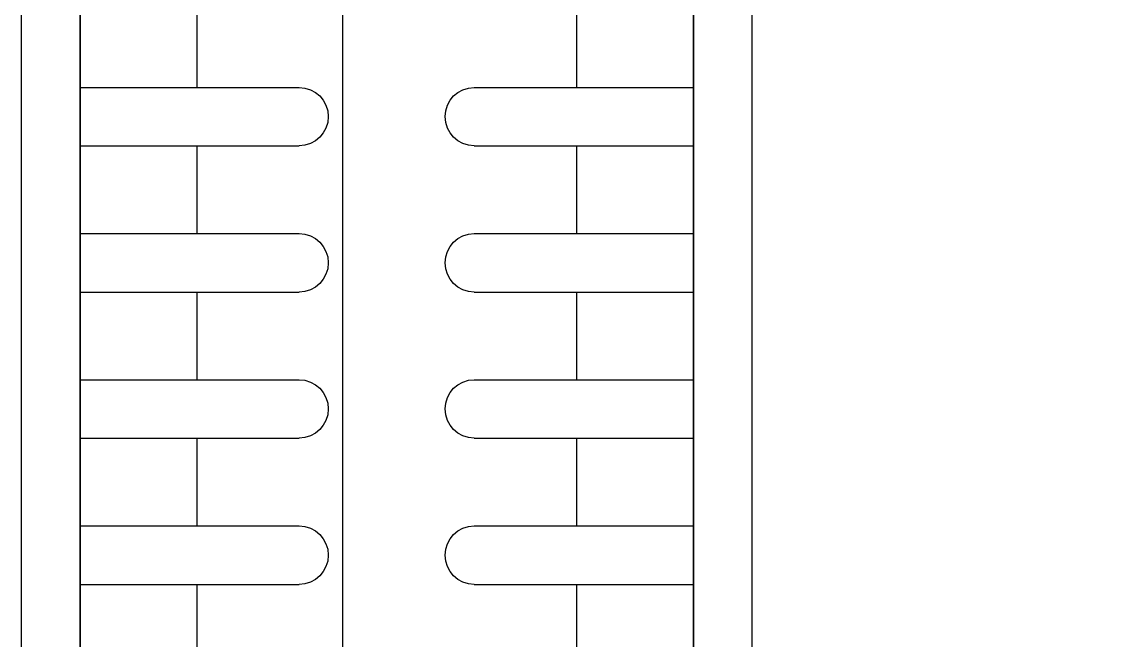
# Model space of a CAD drawing. Header units: inches. Extents: x 21 to 38546, y 13 to 15001.
# Drawn here: x 4366.49 to 4385.01, y 1482.57 to 1493.15 of the extents above; entities that cross this region are included whole.
import ezdxf

# ---------------------------------------------------------------- set-up
doc = ezdxf.new("R2010")
doc.units = ezdxf.units.IN
doc.header["$MEASUREMENT"] = 0
for name, color, linetype in [('pex_boru_dönüş', 5, 'Continuous'), ('pex_boru_gidiş', 1, 'Continuous'), ('RAST-IST-RADYATÖR-DİNAMİK BLOK', 83, 'Continuous')]:
    doc.layers.add(name, color=color, linetype=linetype)

# ---------------------------------------------------------------- blocks, each defined once
blk = doc.blocks.new('IS_RADYATOR-PLAN-40')
at = {"layer": 'RAST-IST-RADYATÖR-DİNAMİK BLOK', "color": 7}
for p, q in [((20.75, 11.5), (20.75, 7.75)), ((21.75, 11.5), (21.75, 7.75)), ((23.25, 11.5), (23.25, 7.75)), ((24.25, 11.5), (24.25, 7.75)), ((25.75, 11.5), (25.75, 7.75)), ((26.75, 11.5), (26.75, 7.75)), ((28.25, 11.5), (28.25, 7.75)), ((29.25, 11.5), (29.25, 7.75)), ((19.25, 9.5), (20, 9.5)), ((20, 9.5), (20.75, 9.5)), ((21.75, 9.5), (22.5, 9.5)), ((22.5, 9.5), (23.25, 9.5)), ((24.25, 9.5), (25, 9.5)), ((25, 9.5), (25.75, 9.5)), ((26.75, 9.5), (27.5, 9.5)), ((27.5, 9.5), (28.25, 9.5)), ((29.25, 9.5), (30, 9.5)), ((30, 9.5), (30.75, 9.5)), ((20.75, 4.75), (20.75, 1)), ((21.75, 4.75), (21.75, 1)), ((23.25, 4.75), (23.25, 1)), ((24.25, 4.75), (24.25, 1)), ((25.75, 4.75), (25.75, 1)), ((26.75, 4.75), (26.75, 1)), ((28.25, 4.75), (28.25, 1)), ((29.25, 4.75), (29.25, 1)), ((19.25, 3), (20, 3)), ((20, 3), (20.75, 3)), ((21.75, 3), (22.5, 3)), ((22.5, 3), (23.25, 3)), ((24.25, 3), (25, 3)), ((25, 3), (25.75, 3)), ((26.75, 3), (27.5, 3)), ((27.5, 3), (28.25, 3)), ((29.25, 3), (30, 3)), ((30, 3), (30.75, 3))]:
    blk.add_line(p, q, dxfattribs=at)
at = {"layer": 'RAST-IST-RADYATÖR-DİNAMİK BLOK'}
for points in [[(0, 0), (40, 0), (40, 12.5), (0, 12.5)], [(2.5, 11.5), (37.5, 11.5), (37.5, 1), (2.5, 1)]]:
    blk.add_lwpolyline(points, dxfattribs=at)
at = {"layer": 'RAST-IST-RADYATÖR-DİNAMİK BLOK', "color": 7}
for centre, start, end in [((21.25, 7.75), 180, 0), ((23.75, 7.75), 180, 0), ((26.25, 7.75), 180, 0), ((28.75, 7.75), 180, 0), ((21.25, 4.75), 0, 180), ((23.75, 4.75), 0, 180), ((26.25, 4.75), 0, 180), ((28.75, 4.75), 0, 180)]:
    blk.add_arc(centre, 0.5, start, end, dxfattribs=at)
blk = doc.blocks.new('IS_RADYATOR-PLAN-50')
at = {"layer": 'RAST-IST-RADYATÖR-DİNAMİK BLOK', "color": 7}
for p, q in [((20.75, 11.5), (20.75, 7.75)), ((21.75, 11.5), (21.75, 7.75)), ((23.25, 11.5), (23.25, 7.75)), ((24.25, 11.5), (24.25, 7.75)), ((25.75, 11.5), (25.75, 7.75)), ((26.75, 11.5), (26.75, 7.75)), ((28.25, 11.5), (28.25, 7.75)), ((29.25, 11.5), (29.25, 7.75)), ((19.25, 9.5), (20, 9.5)), ((20, 9.5), (20.75, 9.5)), ((21.75, 9.5), (22.5, 9.5)), ((22.5, 9.5), (23.25, 9.5)), ((24.25, 9.5), (25, 9.5)), ((25, 9.5), (25.75, 9.5)), ((26.75, 9.5), (27.5, 9.5)), ((27.5, 9.5), (28.25, 9.5)), ((29.25, 9.5), (30, 9.5)), ((30, 9.5), (30.75, 9.5)), ((20.75, 4.75), (20.75, 1)), ((21.75, 4.75), (21.75, 1)), ((23.25, 4.75), (23.25, 1)), ((24.25, 4.75), (24.25, 1)), ((25.75, 4.75), (25.75, 1)), ((26.75, 4.75), (26.75, 1)), ((28.25, 4.75), (28.25, 1)), ((29.25, 4.75), (29.25, 1)), ((19.25, 3), (20, 3)), ((20, 3), (20.75, 3)), ((21.75, 3), (22.5, 3)), ((22.5, 3), (23.25, 3)), ((24.25, 3), (25, 3)), ((25, 3), (25.75, 3)), ((26.75, 3), (27.5, 3)), ((27.5, 3), (28.25, 3)), ((29.25, 3), (30, 3)), ((30, 3), (30.75, 3))]:
    blk.add_line(p, q, dxfattribs=at)
at = {"layer": 'RAST-IST-RADYATÖR-DİNAMİK BLOK'}
for points in [[(0, 0), (50, 0), (50, 12.5), (0, 12.5)], [(2.5, 11.5), (47.5, 11.5), (47.5, 1), (2.5, 1)]]:
    blk.add_lwpolyline(points, dxfattribs=at)
at = {"layer": 'RAST-IST-RADYATÖR-DİNAMİK BLOK', "color": 7}
for centre, start, end in [((21.25, 7.75), 180, 0), ((23.75, 7.75), 180, 0), ((26.25, 7.75), 180, 0), ((28.75, 7.75), 180, 0), ((21.25, 4.75), 0, 180), ((23.75, 4.75), 0, 180), ((26.25, 4.75), 0, 180), ((28.75, 4.75), 0, 180)]:
    blk.add_arc(centre, 0.5, start, end, dxfattribs=at)
blk = doc.blocks.new('IS_RADYATOR-PLAN-60')
at = {"layer": 'RAST-IST-RADYATÖR-DİNAMİK BLOK', "color": 7}
for p, q in [((20.75, 11.5), (20.75, 7.75)), ((21.75, 11.5), (21.75, 7.75)), ((23.25, 11.5), (23.25, 7.75)), ((24.25, 11.5), (24.25, 7.75)), ((25.75, 11.5), (25.75, 7.75)), ((26.75, 11.5), (26.75, 7.75)), ((28.25, 11.5), (28.25, 7.75)), ((29.25, 11.5), (29.25, 7.75)), ((19.25, 9.5), (20, 9.5)), ((20, 9.5), (20.75, 9.5)), ((21.75, 9.5), (22.5, 9.5)), ((22.5, 9.5), (23.25, 9.5)), ((24.25, 9.5), (25, 9.5)), ((25, 9.5), (25.75, 9.5)), ((26.75, 9.5), (27.5, 9.5)), ((27.5, 9.5), (28.25, 9.5)), ((29.25, 9.5), (30, 9.5)), ((30, 9.5), (30.75, 9.5)), ((20.75, 4.75), (20.75, 1)), ((21.75, 4.75), (21.75, 1)), ((23.25, 4.75), (23.25, 1)), ((24.25, 4.75), (24.25, 1)), ((25.75, 4.75), (25.75, 1)), ((26.75, 4.75), (26.75, 1)), ((28.25, 4.75), (28.25, 1)), ((29.25, 4.75), (29.25, 1)), ((19.25, 3), (20, 3)), ((20, 3), (20.75, 3)), ((21.75, 3), (22.5, 3)), ((22.5, 3), (23.25, 3)), ((24.25, 3), (25, 3)), ((25, 3), (25.75, 3)), ((26.75, 3), (27.5, 3)), ((27.5, 3), (28.25, 3)), ((29.25, 3), (30, 3)), ((30, 3), (30.75, 3))]:
    blk.add_line(p, q, dxfattribs=at)
at = {"layer": 'RAST-IST-RADYATÖR-DİNAMİK BLOK'}
for points in [[(0, 0), (60, 0), (60, 12.5), (0, 12.5)], [(2.5, 11.5), (57.5, 11.5), (57.5, 1), (2.5, 1)]]:
    blk.add_lwpolyline(points, dxfattribs=at)
at = {"layer": 'RAST-IST-RADYATÖR-DİNAMİK BLOK', "color": 7}
for centre, start, end in [((21.25, 7.75), 180, 0), ((23.75, 7.75), 180, 0), ((26.25, 7.75), 180, 0), ((28.75, 7.75), 180, 0), ((21.25, 4.75), 0, 180), ((23.75, 4.75), 0, 180), ((26.25, 4.75), 0, 180), ((28.75, 4.75), 0, 180)]:
    blk.add_arc(centre, 0.5, start, end, dxfattribs=at)
blk = doc.blocks.new('IS_RADYATOR-PLAN-70')
at = {"layer": 'RAST-IST-RADYATÖR-DİNAMİK BLOK', "color": 7}
for p, q in [((20.75, 11.5), (20.75, 7.75)), ((21.75, 11.5), (21.75, 7.75)), ((23.25, 11.5), (23.25, 7.75)), ((24.25, 11.5), (24.25, 7.75)), ((25.75, 11.5), (25.75, 7.75)), ((26.75, 11.5), (26.75, 7.75)), ((28.25, 11.5), (28.25, 7.75)), ((29.25, 11.5), (29.25, 7.75)), ((19.25, 9.5), (20, 9.5)), ((20, 9.5), (20.75, 9.5)), ((21.75, 9.5), (22.5, 9.5)), ((22.5, 9.5), (23.25, 9.5)), ((24.25, 9.5), (25, 9.5)), ((25, 9.5), (25.75, 9.5)), ((26.75, 9.5), (27.5, 9.5)), ((27.5, 9.5), (28.25, 9.5)), ((29.25, 9.5), (30, 9.5)), ((30, 9.5), (30.75, 9.5)), ((20.75, 4.75), (20.75, 1)), ((21.75, 4.75), (21.75, 1)), ((23.25, 4.75), (23.25, 1)), ((24.25, 4.75), (24.25, 1)), ((25.75, 4.75), (25.75, 1)), ((26.75, 4.75), (26.75, 1)), ((28.25, 4.75), (28.25, 1)), ((29.25, 4.75), (29.25, 1)), ((19.25, 3), (20, 3)), ((20, 3), (20.75, 3)), ((21.75, 3), (22.5, 3)), ((22.5, 3), (23.25, 3)), ((24.25, 3), (25, 3)), ((25, 3), (25.75, 3)), ((26.75, 3), (27.5, 3)), ((27.5, 3), (28.25, 3)), ((29.25, 3), (30, 3)), ((30, 3), (30.75, 3))]:
    blk.add_line(p, q, dxfattribs=at)
at = {"layer": 'RAST-IST-RADYATÖR-DİNAMİK BLOK'}
for points in [[(0, 0), (70, 0), (70, 12.5), (0, 12.5)], [(2.5, 11.5), (67.5, 11.5), (67.5, 1), (2.5, 1)]]:
    blk.add_lwpolyline(points, dxfattribs=at)
at = {"layer": 'RAST-IST-RADYATÖR-DİNAMİK BLOK', "color": 7}
for centre, start, end in [((21.25, 7.75), 180, 0), ((23.75, 7.75), 180, 0), ((26.25, 7.75), 180, 0), ((28.75, 7.75), 180, 0), ((21.25, 4.75), 0, 180), ((23.75, 4.75), 0, 180), ((26.25, 4.75), 0, 180), ((28.75, 4.75), 0, 180)]:
    blk.add_arc(centre, 0.5, start, end, dxfattribs=at)
blk = doc.blocks.new('IS_RADYATOR-PLAN-80')
at = {"layer": 'RAST-IST-RADYATÖR-DİNAMİK BLOK', "color": 7}
for p, q in [((20.75, 11.5), (20.75, 7.75)), ((21.75, 11.5), (21.75, 7.75)), ((23.25, 11.5), (23.25, 7.75)), ((24.25, 11.5), (24.25, 7.75)), ((25.75, 11.5), (25.75, 7.75)), ((26.75, 11.5), (26.75, 7.75)), ((28.25, 11.5), (28.25, 7.75)), ((29.25, 11.5), (29.25, 7.75)), ((19.25, 9.5), (20, 9.5)), ((20, 9.5), (20.75, 9.5)), ((21.75, 9.5), (22.5, 9.5)), ((22.5, 9.5), (23.25, 9.5)), ((24.25, 9.5), (25, 9.5)), ((25, 9.5), (25.75, 9.5)), ((26.75, 9.5), (27.5, 9.5)), ((27.5, 9.5), (28.25, 9.5)), ((29.25, 9.5), (30, 9.5)), ((30, 9.5), (30.75, 9.5)), ((20.75, 4.75), (20.75, 1)), ((21.75, 4.75), (21.75, 1)), ((23.25, 4.75), (23.25, 1)), ((24.25, 4.75), (24.25, 1)), ((25.75, 4.75), (25.75, 1)), ((26.75, 4.75), (26.75, 1)), ((28.25, 4.75), (28.25, 1)), ((29.25, 4.75), (29.25, 1)), ((19.25, 3), (20, 3)), ((20, 3), (20.75, 3)), ((21.75, 3), (22.5, 3)), ((22.5, 3), (23.25, 3)), ((24.25, 3), (25, 3)), ((25, 3), (25.75, 3)), ((26.75, 3), (27.5, 3)), ((27.5, 3), (28.25, 3)), ((29.25, 3), (30, 3)), ((30, 3), (30.75, 3))]:
    blk.add_line(p, q, dxfattribs=at)
at = {"layer": 'RAST-IST-RADYATÖR-DİNAMİK BLOK'}
for points in [[(0, 0), (80, 0), (80, 12.5), (0, 12.5)], [(2.5, 11.5), (77.5, 11.5), (77.5, 1), (2.5, 1)]]:
    blk.add_lwpolyline(points, dxfattribs=at)
at = {"layer": 'RAST-IST-RADYATÖR-DİNAMİK BLOK', "color": 7}
for centre, start, end in [((21.25, 7.75), 180, 0), ((23.75, 7.75), 180, 0), ((26.25, 7.75), 180, 0), ((28.75, 7.75), 180, 0), ((21.25, 4.75), 0, 180), ((23.75, 4.75), 0, 180), ((26.25, 4.75), 0, 180), ((28.75, 4.75), 0, 180)]:
    blk.add_arc(centre, 0.5, start, end, dxfattribs=at)
blk = doc.blocks.new('IS_RADYATOR-PLAN-90')
at = {"layer": 'RAST-IST-RADYATÖR-DİNAMİK BLOK', "color": 7}
for p, q in [((20.75, 11.5), (20.75, 7.75)), ((21.75, 11.5), (21.75, 7.75)), ((23.25, 11.5), (23.25, 7.75)), ((24.25, 11.5), (24.25, 7.75)), ((25.75, 11.5), (25.75, 7.75)), ((26.75, 11.5), (26.75, 7.75)), ((28.25, 11.5), (28.25, 7.75)), ((29.25, 11.5), (29.25, 7.75)), ((19.25, 9.5), (20, 9.5)), ((20, 9.5), (20.75, 9.5)), ((21.75, 9.5), (22.5, 9.5)), ((22.5, 9.5), (23.25, 9.5)), ((24.25, 9.5), (25, 9.5)), ((25, 9.5), (25.75, 9.5)), ((26.75, 9.5), (27.5, 9.5)), ((27.5, 9.5), (28.25, 9.5)), ((29.25, 9.5), (30, 9.5)), ((30, 9.5), (30.75, 9.5)), ((20.75, 4.75), (20.75, 1)), ((21.75, 4.75), (21.75, 1)), ((23.25, 4.75), (23.25, 1)), ((24.25, 4.75), (24.25, 1)), ((25.75, 4.75), (25.75, 1)), ((26.75, 4.75), (26.75, 1)), ((28.25, 4.75), (28.25, 1)), ((29.25, 4.75), (29.25, 1)), ((19.25, 3), (20, 3)), ((20, 3), (20.75, 3)), ((21.75, 3), (22.5, 3)), ((22.5, 3), (23.25, 3)), ((24.25, 3), (25, 3)), ((25, 3), (25.75, 3)), ((26.75, 3), (27.5, 3)), ((27.5, 3), (28.25, 3)), ((29.25, 3), (30, 3)), ((30, 3), (30.75, 3))]:
    blk.add_line(p, q, dxfattribs=at)
at = {"layer": 'RAST-IST-RADYATÖR-DİNAMİK BLOK'}
for points in [[(0, 0), (90, 0), (90, 12.5), (0, 12.5)], [(2.5, 11.5), (87.5, 11.5), (87.5, 1), (2.5, 1)]]:
    blk.add_lwpolyline(points, dxfattribs=at)
at = {"layer": 'RAST-IST-RADYATÖR-DİNAMİK BLOK', "color": 7}
for centre, start, end in [((21.25, 7.75), 180, 0), ((23.75, 7.75), 180, 0), ((26.25, 7.75), 180, 0), ((28.75, 7.75), 180, 0), ((21.25, 4.75), 0, 180), ((23.75, 4.75), 0, 180), ((26.25, 4.75), 0, 180), ((28.75, 4.75), 0, 180)]:
    blk.add_arc(centre, 0.5, start, end, dxfattribs=at)
blk = doc.blocks.new('IS_RADYATOR-PLAN-100')
at = {"layer": 'RAST-IST-RADYATÖR-DİNAMİK BLOK', "color": 7}
for p, q in [((20.75, 11.5), (20.75, 7.75)), ((21.75, 11.5), (21.75, 7.75)), ((23.25, 11.5), (23.25, 7.75)), ((24.25, 11.5), (24.25, 7.75)), ((25.75, 11.5), (25.75, 7.75)), ((26.75, 11.5), (26.75, 7.75)), ((28.25, 11.5), (28.25, 7.75)), ((29.25, 11.5), (29.25, 7.75)), ((19.25, 9.5), (20, 9.5)), ((20, 9.5), (20.75, 9.5)), ((21.75, 9.5), (22.5, 9.5)), ((22.5, 9.5), (23.25, 9.5)), ((24.25, 9.5), (25, 9.5)), ((25, 9.5), (25.75, 9.5)), ((26.75, 9.5), (27.5, 9.5)), ((27.5, 9.5), (28.25, 9.5)), ((29.25, 9.5), (30, 9.5)), ((30, 9.5), (30.75, 9.5)), ((20.75, 4.75), (20.75, 1)), ((21.75, 4.75), (21.75, 1)), ((23.25, 4.75), (23.25, 1)), ((24.25, 4.75), (24.25, 1)), ((25.75, 4.75), (25.75, 1)), ((26.75, 4.75), (26.75, 1)), ((28.25, 4.75), (28.25, 1)), ((29.25, 4.75), (29.25, 1)), ((19.25, 3), (20, 3)), ((20, 3), (20.75, 3)), ((21.75, 3), (22.5, 3)), ((22.5, 3), (23.25, 3)), ((24.25, 3), (25, 3)), ((25, 3), (25.75, 3)), ((26.75, 3), (27.5, 3)), ((27.5, 3), (28.25, 3)), ((29.25, 3), (30, 3)), ((30, 3), (30.75, 3))]:
    blk.add_line(p, q, dxfattribs=at)
at = {"layer": 'RAST-IST-RADYATÖR-DİNAMİK BLOK'}
for points in [[(0, 0), (100, 0), (100, 12.5), (0, 12.5)], [(2.5, 11.5), (97.5, 11.5), (97.5, 1), (2.5, 1)]]:
    blk.add_lwpolyline(points, dxfattribs=at)
at = {"layer": 'RAST-IST-RADYATÖR-DİNAMİK BLOK', "color": 7}
for centre, start, end in [((21.25, 7.75), 180, 0), ((23.75, 7.75), 180, 0), ((26.25, 7.75), 180, 0), ((28.75, 7.75), 180, 0), ((21.25, 4.75), 0, 180), ((23.75, 4.75), 0, 180), ((26.25, 4.75), 0, 180), ((28.75, 4.75), 0, 180)]:
    blk.add_arc(centre, 0.5, start, end, dxfattribs=at)
blk = doc.blocks.new('IS_RADYATOR-PLAN-110')
at = {"layer": 'RAST-IST-RADYATÖR-DİNAMİK BLOK', "color": 7}
for p, q in [((20.75, 11.5), (20.75, 7.75)), ((21.75, 11.5), (21.75, 7.75)), ((23.25, 11.5), (23.25, 7.75)), ((24.25, 11.5), (24.25, 7.75)), ((25.75, 11.5), (25.75, 7.75)), ((26.75, 11.5), (26.75, 7.75)), ((28.25, 11.5), (28.25, 7.75)), ((29.25, 11.5), (29.25, 7.75)), ((19.25, 9.5), (20, 9.5)), ((20, 9.5), (20.75, 9.5)), ((21.75, 9.5), (22.5, 9.5)), ((22.5, 9.5), (23.25, 9.5)), ((24.25, 9.5), (25, 9.5)), ((25, 9.5), (25.75, 9.5)), ((26.75, 9.5), (27.5, 9.5)), ((27.5, 9.5), (28.25, 9.5)), ((29.25, 9.5), (30, 9.5)), ((30, 9.5), (30.75, 9.5)), ((20.75, 4.75), (20.75, 1)), ((21.75, 4.75), (21.75, 1)), ((23.25, 4.75), (23.25, 1)), ((24.25, 4.75), (24.25, 1)), ((25.75, 4.75), (25.75, 1)), ((26.75, 4.75), (26.75, 1)), ((28.25, 4.75), (28.25, 1)), ((29.25, 4.75), (29.25, 1)), ((19.25, 3), (20, 3)), ((20, 3), (20.75, 3)), ((21.75, 3), (22.5, 3)), ((22.5, 3), (23.25, 3)), ((24.25, 3), (25, 3)), ((25, 3), (25.75, 3)), ((26.75, 3), (27.5, 3)), ((27.5, 3), (28.25, 3)), ((29.25, 3), (30, 3)), ((30, 3), (30.75, 3))]:
    blk.add_line(p, q, dxfattribs=at)
at = {"layer": 'RAST-IST-RADYATÖR-DİNAMİK BLOK'}
for points in [[(0, 0), (110, 0), (110, 12.5), (0, 12.5)], [(2.5, 11.5), (107.5, 11.5), (107.5, 1), (2.5, 1)]]:
    blk.add_lwpolyline(points, dxfattribs=at)
at = {"layer": 'RAST-IST-RADYATÖR-DİNAMİK BLOK', "color": 7}
for centre, start, end in [((21.25, 7.75), 180, 0), ((23.75, 7.75), 180, 0), ((26.25, 7.75), 180, 0), ((28.75, 7.75), 180, 0), ((21.25, 4.75), 0, 180), ((23.75, 4.75), 0, 180), ((26.25, 4.75), 0, 180), ((28.75, 4.75), 0, 180)]:
    blk.add_arc(centre, 0.5, start, end, dxfattribs=at)
blk = doc.blocks.new('IS_RADYATOR-PLAN-120')
at = {"layer": 'RAST-IST-RADYATÖR-DİNAMİK BLOK', "color": 7}
for p, q in [((20.75, 11.5), (20.75, 7.75)), ((21.75, 11.5), (21.75, 7.75)), ((23.25, 11.5), (23.25, 7.75)), ((24.25, 11.5), (24.25, 7.75)), ((25.75, 11.5), (25.75, 7.75)), ((26.75, 11.5), (26.75, 7.75)), ((28.25, 11.5), (28.25, 7.75)), ((29.25, 11.5), (29.25, 7.75)), ((19.25, 9.5), (20, 9.5)), ((20, 9.5), (20.75, 9.5)), ((21.75, 9.5), (22.5, 9.5)), ((22.5, 9.5), (23.25, 9.5)), ((24.25, 9.5), (25, 9.5)), ((25, 9.5), (25.75, 9.5)), ((26.75, 9.5), (27.5, 9.5)), ((27.5, 9.5), (28.25, 9.5)), ((29.25, 9.5), (30, 9.5)), ((30, 9.5), (30.75, 9.5)), ((20.75, 4.75), (20.75, 1)), ((21.75, 4.75), (21.75, 1)), ((23.25, 4.75), (23.25, 1)), ((24.25, 4.75), (24.25, 1)), ((25.75, 4.75), (25.75, 1)), ((26.75, 4.75), (26.75, 1)), ((28.25, 4.75), (28.25, 1)), ((29.25, 4.75), (29.25, 1)), ((19.25, 3), (20, 3)), ((20, 3), (20.75, 3)), ((21.75, 3), (22.5, 3)), ((22.5, 3), (23.25, 3)), ((24.25, 3), (25, 3)), ((25, 3), (25.75, 3)), ((26.75, 3), (27.5, 3)), ((27.5, 3), (28.25, 3)), ((29.25, 3), (30, 3)), ((30, 3), (30.75, 3))]:
    blk.add_line(p, q, dxfattribs=at)
at = {"layer": 'RAST-IST-RADYATÖR-DİNAMİK BLOK'}
for points in [[(0, 0), (120, 0), (120, 12.5), (0, 12.5)], [(2.5, 11.5), (117.5, 11.5), (117.5, 1), (2.5, 1)]]:
    blk.add_lwpolyline(points, dxfattribs=at)
at = {"layer": 'RAST-IST-RADYATÖR-DİNAMİK BLOK', "color": 7}
for centre, start, end in [((21.25, 7.75), 180, 0), ((23.75, 7.75), 180, 0), ((26.25, 7.75), 180, 0), ((28.75, 7.75), 180, 0), ((21.25, 4.75), 0, 180), ((23.75, 4.75), 0, 180), ((26.25, 4.75), 0, 180), ((28.75, 4.75), 0, 180)]:
    blk.add_arc(centre, 0.5, start, end, dxfattribs=at)
blk = doc.blocks.new('IS_RADYATOR-PLAN-130')
at = {"layer": 'RAST-IST-RADYATÖR-DİNAMİK BLOK', "color": 7}
for p, q in [((20.75, 11.5), (20.75, 7.75)), ((21.75, 11.5), (21.75, 7.75)), ((23.25, 11.5), (23.25, 7.75)), ((24.25, 11.5), (24.25, 7.75)), ((25.75, 11.5), (25.75, 7.75)), ((26.75, 11.5), (26.75, 7.75)), ((28.25, 11.5), (28.25, 7.75)), ((29.25, 11.5), (29.25, 7.75)), ((19.25, 9.5), (20, 9.5)), ((20, 9.5), (20.75, 9.5)), ((21.75, 9.5), (22.5, 9.5)), ((22.5, 9.5), (23.25, 9.5)), ((24.25, 9.5), (25, 9.5)), ((25, 9.5), (25.75, 9.5)), ((26.75, 9.5), (27.5, 9.5)), ((27.5, 9.5), (28.25, 9.5)), ((29.25, 9.5), (30, 9.5)), ((30, 9.5), (30.75, 9.5)), ((20.75, 4.75), (20.75, 1)), ((21.75, 4.75), (21.75, 1)), ((23.25, 4.75), (23.25, 1)), ((24.25, 4.75), (24.25, 1)), ((25.75, 4.75), (25.75, 1)), ((26.75, 4.75), (26.75, 1)), ((28.25, 4.75), (28.25, 1)), ((29.25, 4.75), (29.25, 1)), ((19.25, 3), (20, 3)), ((20, 3), (20.75, 3)), ((21.75, 3), (22.5, 3)), ((22.5, 3), (23.25, 3)), ((24.25, 3), (25, 3)), ((25, 3), (25.75, 3)), ((26.75, 3), (27.5, 3)), ((27.5, 3), (28.25, 3)), ((29.25, 3), (30, 3)), ((30, 3), (30.75, 3))]:
    blk.add_line(p, q, dxfattribs=at)
at = {"layer": 'RAST-IST-RADYATÖR-DİNAMİK BLOK'}
for points in [[(0, 0), (130, 0), (130, 12.5), (0, 12.5)], [(2.5, 11.5), (127.5, 11.5), (127.5, 1), (2.5, 1)]]:
    blk.add_lwpolyline(points, dxfattribs=at)
at = {"layer": 'RAST-IST-RADYATÖR-DİNAMİK BLOK', "color": 7}
for centre, start, end in [((21.25, 7.75), 180, 0), ((23.75, 7.75), 180, 0), ((26.25, 7.75), 180, 0), ((28.75, 7.75), 180, 0), ((21.25, 4.75), 0, 180), ((23.75, 4.75), 0, 180), ((26.25, 4.75), 0, 180), ((28.75, 4.75), 0, 180)]:
    blk.add_arc(centre, 0.5, start, end, dxfattribs=at)
blk = doc.blocks.new('IS_RADYATOR-PLAN-140')
at = {"layer": 'RAST-IST-RADYATÖR-DİNAMİK BLOK', "color": 7}
for p, q in [((20.75, 11.5), (20.75, 7.75)), ((21.75, 11.5), (21.75, 7.75)), ((23.25, 11.5), (23.25, 7.75)), ((24.25, 11.5), (24.25, 7.75)), ((25.75, 11.5), (25.75, 7.75)), ((26.75, 11.5), (26.75, 7.75)), ((28.25, 11.5), (28.25, 7.75)), ((29.25, 11.5), (29.25, 7.75)), ((19.25, 9.5), (20, 9.5)), ((20, 9.5), (20.75, 9.5)), ((21.75, 9.5), (22.5, 9.5)), ((22.5, 9.5), (23.25, 9.5)), ((24.25, 9.5), (25, 9.5)), ((25, 9.5), (25.75, 9.5)), ((26.75, 9.5), (27.5, 9.5)), ((27.5, 9.5), (28.25, 9.5)), ((29.25, 9.5), (30, 9.5)), ((30, 9.5), (30.75, 9.5)), ((20.75, 4.75), (20.75, 1)), ((21.75, 4.75), (21.75, 1)), ((23.25, 4.75), (23.25, 1)), ((24.25, 4.75), (24.25, 1)), ((25.75, 4.75), (25.75, 1)), ((26.75, 4.75), (26.75, 1)), ((28.25, 4.75), (28.25, 1)), ((29.25, 4.75), (29.25, 1)), ((19.25, 3), (20, 3)), ((20, 3), (20.75, 3)), ((21.75, 3), (22.5, 3)), ((22.5, 3), (23.25, 3)), ((24.25, 3), (25, 3)), ((25, 3), (25.75, 3)), ((26.75, 3), (27.5, 3)), ((27.5, 3), (28.25, 3)), ((29.25, 3), (30, 3)), ((30, 3), (30.75, 3))]:
    blk.add_line(p, q, dxfattribs=at)
at = {"layer": 'RAST-IST-RADYATÖR-DİNAMİK BLOK'}
for points in [[(0, 0), (140, 0), (140, 12.5), (0, 12.5)], [(2.5, 11.5), (137.5, 11.5), (137.5, 1), (2.5, 1)]]:
    blk.add_lwpolyline(points, dxfattribs=at)
at = {"layer": 'RAST-IST-RADYATÖR-DİNAMİK BLOK', "color": 7}
for centre, start, end in [((21.25, 7.75), 180, 0), ((23.75, 7.75), 180, 0), ((26.25, 7.75), 180, 0), ((28.75, 7.75), 180, 0), ((21.25, 4.75), 0, 180), ((23.75, 4.75), 0, 180), ((26.25, 4.75), 0, 180), ((28.75, 4.75), 0, 180)]:
    blk.add_arc(centre, 0.5, start, end, dxfattribs=at)
blk = doc.blocks.new('IS_RADYATOR-PLAN-150')
at = {"layer": 'RAST-IST-RADYATÖR-DİNAMİK BLOK', "color": 7}
for p, q in [((20.75, 11.5), (20.75, 7.75)), ((21.75, 11.5), (21.75, 7.75)), ((23.25, 11.5), (23.25, 7.75)), ((24.25, 11.5), (24.25, 7.75)), ((25.75, 11.5), (25.75, 7.75)), ((26.75, 11.5), (26.75, 7.75)), ((28.25, 11.5), (28.25, 7.75)), ((29.25, 11.5), (29.25, 7.75)), ((19.25, 9.5), (20, 9.5)), ((20, 9.5), (20.75, 9.5)), ((21.75, 9.5), (22.5, 9.5)), ((22.5, 9.5), (23.25, 9.5)), ((24.25, 9.5), (25, 9.5)), ((25, 9.5), (25.75, 9.5)), ((26.75, 9.5), (27.5, 9.5)), ((27.5, 9.5), (28.25, 9.5)), ((29.25, 9.5), (30, 9.5)), ((30, 9.5), (30.75, 9.5)), ((20.75, 4.75), (20.75, 1)), ((21.75, 4.75), (21.75, 1)), ((23.25, 4.75), (23.25, 1)), ((24.25, 4.75), (24.25, 1)), ((25.75, 4.75), (25.75, 1)), ((26.75, 4.75), (26.75, 1)), ((28.25, 4.75), (28.25, 1)), ((29.25, 4.75), (29.25, 1)), ((19.25, 3), (20, 3)), ((20, 3), (20.75, 3)), ((21.75, 3), (22.5, 3)), ((22.5, 3), (23.25, 3)), ((24.25, 3), (25, 3)), ((25, 3), (25.75, 3)), ((26.75, 3), (27.5, 3)), ((27.5, 3), (28.25, 3)), ((29.25, 3), (30, 3)), ((30, 3), (30.75, 3))]:
    blk.add_line(p, q, dxfattribs=at)
at = {"layer": 'RAST-IST-RADYATÖR-DİNAMİK BLOK'}
for points in [[(-5, 0), (145, 0), (145, 12.5), (-5, 12.5)], [(-2.5, 11.5), (142.5, 11.5), (142.5, 1), (-2.5, 1)]]:
    blk.add_lwpolyline(points, dxfattribs=at)
at = {"layer": 'RAST-IST-RADYATÖR-DİNAMİK BLOK', "color": 7}
for centre, start, end in [((21.25, 7.75), 180, 0), ((23.75, 7.75), 180, 0), ((26.25, 7.75), 180, 0), ((28.75, 7.75), 180, 0), ((21.25, 4.75), 0, 180), ((23.75, 4.75), 0, 180), ((26.25, 4.75), 0, 180), ((28.75, 4.75), 0, 180)]:
    blk.add_arc(centre, 0.5, start, end, dxfattribs=at)
blk = doc.blocks.new('IS_RADYATOR-PLAN-160')
at = {"layer": 'RAST-IST-RADYATÖR-DİNAMİK BLOK', "color": 7}
for p, q in [((20.75, 11.5), (20.75, 7.75)), ((21.75, 11.5), (21.75, 7.75)), ((23.25, 11.5), (23.25, 7.75)), ((24.25, 11.5), (24.25, 7.75)), ((25.75, 11.5), (25.75, 7.75)), ((26.75, 11.5), (26.75, 7.75)), ((28.25, 11.5), (28.25, 7.75)), ((29.25, 11.5), (29.25, 7.75)), ((19.25, 9.5), (20, 9.5)), ((20, 9.5), (20.75, 9.5)), ((21.75, 9.5), (22.5, 9.5)), ((22.5, 9.5), (23.25, 9.5)), ((24.25, 9.5), (25, 9.5)), ((25, 9.5), (25.75, 9.5)), ((26.75, 9.5), (27.5, 9.5)), ((27.5, 9.5), (28.25, 9.5)), ((29.25, 9.5), (30, 9.5)), ((30, 9.5), (30.75, 9.5)), ((20.75, 4.75), (20.75, 1)), ((21.75, 4.75), (21.75, 1)), ((23.25, 4.75), (23.25, 1)), ((24.25, 4.75), (24.25, 1)), ((25.75, 4.75), (25.75, 1)), ((26.75, 4.75), (26.75, 1)), ((28.25, 4.75), (28.25, 1)), ((29.25, 4.75), (29.25, 1)), ((19.25, 3), (20, 3)), ((20, 3), (20.75, 3)), ((21.75, 3), (22.5, 3)), ((22.5, 3), (23.25, 3)), ((24.25, 3), (25, 3)), ((25, 3), (25.75, 3)), ((26.75, 3), (27.5, 3)), ((27.5, 3), (28.25, 3)), ((29.25, 3), (30, 3)), ((30, 3), (30.75, 3))]:
    blk.add_line(p, q, dxfattribs=at)
at = {"layer": 'RAST-IST-RADYATÖR-DİNAMİK BLOK'}
for points in [[(-5, 0), (155, 0), (155, 12.5), (-5, 12.5)], [(-2.5, 11.5), (152.5, 11.5), (152.5, 1), (-2.5, 1)]]:
    blk.add_lwpolyline(points, dxfattribs=at)
at = {"layer": 'RAST-IST-RADYATÖR-DİNAMİK BLOK', "color": 7}
for centre, start, end in [((21.25, 7.75), 180, 0), ((23.75, 7.75), 180, 0), ((26.25, 7.75), 180, 0), ((28.75, 7.75), 180, 0), ((21.25, 4.75), 0, 180), ((23.75, 4.75), 0, 180), ((26.25, 4.75), 0, 180), ((28.75, 4.75), 0, 180)]:
    blk.add_arc(centre, 0.5, start, end, dxfattribs=at)
blk = doc.blocks.new('IS_RADYATOR-PLAN-170')
at = {"layer": 'RAST-IST-RADYATÖR-DİNAMİK BLOK', "color": 7}
for p, q in [((20.75, 11.5), (20.75, 7.75)), ((21.75, 11.5), (21.75, 7.75)), ((23.25, 11.5), (23.25, 7.75)), ((24.25, 11.5), (24.25, 7.75)), ((25.75, 11.5), (25.75, 7.75)), ((26.75, 11.5), (26.75, 7.75)), ((28.25, 11.5), (28.25, 7.75)), ((29.25, 11.5), (29.25, 7.75)), ((19.25, 9.5), (20, 9.5)), ((20, 9.5), (20.75, 9.5)), ((21.75, 9.5), (22.5, 9.5)), ((22.5, 9.5), (23.25, 9.5)), ((24.25, 9.5), (25, 9.5)), ((25, 9.5), (25.75, 9.5)), ((26.75, 9.5), (27.5, 9.5)), ((27.5, 9.5), (28.25, 9.5)), ((29.25, 9.5), (30, 9.5)), ((30, 9.5), (30.75, 9.5)), ((20.75, 4.75), (20.75, 1)), ((21.75, 4.75), (21.75, 1)), ((23.25, 4.75), (23.25, 1)), ((24.25, 4.75), (24.25, 1)), ((25.75, 4.75), (25.75, 1)), ((26.75, 4.75), (26.75, 1)), ((28.25, 4.75), (28.25, 1)), ((29.25, 4.75), (29.25, 1)), ((19.25, 3), (20, 3)), ((20, 3), (20.75, 3)), ((21.75, 3), (22.5, 3)), ((22.5, 3), (23.25, 3)), ((24.25, 3), (25, 3)), ((25, 3), (25.75, 3)), ((26.75, 3), (27.5, 3)), ((27.5, 3), (28.25, 3)), ((29.25, 3), (30, 3)), ((30, 3), (30.75, 3))]:
    blk.add_line(p, q, dxfattribs=at)
at = {"layer": 'RAST-IST-RADYATÖR-DİNAMİK BLOK'}
for points in [[(-5, 0), (165, 0), (165, 12.5), (-5, 12.5)], [(-2.5, 11.5), (162.5, 11.5), (162.5, 1), (-2.5, 1)]]:
    blk.add_lwpolyline(points, dxfattribs=at)
at = {"layer": 'RAST-IST-RADYATÖR-DİNAMİK BLOK', "color": 7}
for centre, start, end in [((21.25, 7.75), 180, 0), ((23.75, 7.75), 180, 0), ((26.25, 7.75), 180, 0), ((28.75, 7.75), 180, 0), ((21.25, 4.75), 0, 180), ((23.75, 4.75), 0, 180), ((26.25, 4.75), 0, 180), ((28.75, 4.75), 0, 180)]:
    blk.add_arc(centre, 0.5, start, end, dxfattribs=at)
blk = doc.blocks.new('IS_RADYATOR-PLAN-180')
at = {"layer": 'RAST-IST-RADYATÖR-DİNAMİK BLOK', "color": 7}
for p, q in [((20.75, 11.5), (20.75, 7.75)), ((21.75, 11.5), (21.75, 7.75)), ((23.25, 11.5), (23.25, 7.75)), ((24.25, 11.5), (24.25, 7.75)), ((25.75, 11.5), (25.75, 7.75)), ((26.75, 11.5), (26.75, 7.75)), ((28.25, 11.5), (28.25, 7.75)), ((29.25, 11.5), (29.25, 7.75)), ((19.25, 9.5), (20, 9.5)), ((20, 9.5), (20.75, 9.5)), ((21.75, 9.5), (22.5, 9.5)), ((22.5, 9.5), (23.25, 9.5)), ((24.25, 9.5), (25, 9.5)), ((25, 9.5), (25.75, 9.5)), ((26.75, 9.5), (27.5, 9.5)), ((27.5, 9.5), (28.25, 9.5)), ((29.25, 9.5), (30, 9.5)), ((30, 9.5), (30.75, 9.5)), ((20.75, 4.75), (20.75, 1)), ((21.75, 4.75), (21.75, 1)), ((23.25, 4.75), (23.25, 1)), ((24.25, 4.75), (24.25, 1)), ((25.75, 4.75), (25.75, 1)), ((26.75, 4.75), (26.75, 1)), ((28.25, 4.75), (28.25, 1)), ((29.25, 4.75), (29.25, 1)), ((19.25, 3), (20, 3)), ((20, 3), (20.75, 3)), ((21.75, 3), (22.5, 3)), ((22.5, 3), (23.25, 3)), ((24.25, 3), (25, 3)), ((25, 3), (25.75, 3)), ((26.75, 3), (27.5, 3)), ((27.5, 3), (28.25, 3)), ((29.25, 3), (30, 3)), ((30, 3), (30.75, 3))]:
    blk.add_line(p, q, dxfattribs=at)
at = {"layer": 'RAST-IST-RADYATÖR-DİNAMİK BLOK'}
for points in [[(-5, 0), (175, 0), (175, 12.5), (-5, 12.5)], [(-2.5, 11.5), (172.5, 11.5), (172.5, 1), (-2.5, 1)]]:
    blk.add_lwpolyline(points, dxfattribs=at)
at = {"layer": 'RAST-IST-RADYATÖR-DİNAMİK BLOK', "color": 7}
for centre, start, end in [((21.25, 7.75), 180, 0), ((23.75, 7.75), 180, 0), ((26.25, 7.75), 180, 0), ((28.75, 7.75), 180, 0), ((21.25, 4.75), 0, 180), ((23.75, 4.75), 0, 180), ((26.25, 4.75), 0, 180), ((28.75, 4.75), 0, 180)]:
    blk.add_arc(centre, 0.5, start, end, dxfattribs=at)
blk = doc.blocks.new('IS_RADYATOR-PLAN-190')
at = {"layer": 'RAST-IST-RADYATÖR-DİNAMİK BLOK', "color": 7}
for p, q in [((20.75, 11.5), (20.75, 7.75)), ((21.75, 11.5), (21.75, 7.75)), ((23.25, 11.5), (23.25, 7.75)), ((24.25, 11.5), (24.25, 7.75)), ((25.75, 11.5), (25.75, 7.75)), ((26.75, 11.5), (26.75, 7.75)), ((28.25, 11.5), (28.25, 7.75)), ((29.25, 11.5), (29.25, 7.75)), ((19.25, 9.5), (20, 9.5)), ((20, 9.5), (20.75, 9.5)), ((21.75, 9.5), (22.5, 9.5)), ((22.5, 9.5), (23.25, 9.5)), ((24.25, 9.5), (25, 9.5)), ((25, 9.5), (25.75, 9.5)), ((26.75, 9.5), (27.5, 9.5)), ((27.5, 9.5), (28.25, 9.5)), ((29.25, 9.5), (30, 9.5)), ((30, 9.5), (30.75, 9.5)), ((20.75, 4.75), (20.75, 1)), ((21.75, 4.75), (21.75, 1)), ((23.25, 4.75), (23.25, 1)), ((24.25, 4.75), (24.25, 1)), ((25.75, 4.75), (25.75, 1)), ((26.75, 4.75), (26.75, 1)), ((28.25, 4.75), (28.25, 1)), ((29.25, 4.75), (29.25, 1)), ((19.25, 3), (20, 3)), ((20, 3), (20.75, 3)), ((21.75, 3), (22.5, 3)), ((22.5, 3), (23.25, 3)), ((24.25, 3), (25, 3)), ((25, 3), (25.75, 3)), ((26.75, 3), (27.5, 3)), ((27.5, 3), (28.25, 3)), ((29.25, 3), (30, 3)), ((30, 3), (30.75, 3))]:
    blk.add_line(p, q, dxfattribs=at)
at = {"layer": 'RAST-IST-RADYATÖR-DİNAMİK BLOK'}
for points in [[(-5, 0), (185, 0), (185, 12.5), (-5, 12.5)], [(182.5, 11.5), (-2.5, 11.5), (-2.5, 1), (182.5, 1)]]:
    blk.add_lwpolyline(points, dxfattribs=at)
at = {"layer": 'RAST-IST-RADYATÖR-DİNAMİK BLOK', "color": 7}
for centre, start, end in [((21.25, 7.75), 180, 0), ((23.75, 7.75), 180, 0), ((26.25, 7.75), 180, 0), ((28.75, 7.75), 180, 0), ((21.25, 4.75), 0, 180), ((23.75, 4.75), 0, 180), ((26.25, 4.75), 0, 180), ((28.75, 4.75), 0, 180)]:
    blk.add_arc(centre, 0.5, start, end, dxfattribs=at)
blk = doc.blocks.new('IS_RADYATOR-PLAN-200')
at = {"layer": 'RAST-IST-RADYATÖR-DİNAMİK BLOK', "color": 7}
for p, q in [((25.75, 11.5), (25.75, 7.75)), ((26.75, 11.5), (26.75, 7.75)), ((28.25, 11.5), (28.25, 7.75)), ((29.25, 11.5), (29.25, 7.75)), ((30.75, 11.5), (30.75, 7.75)), ((31.75, 11.5), (31.75, 7.75)), ((33.25, 11.5), (33.25, 7.75)), ((34.25, 11.5), (34.25, 7.75)), ((24.25, 9.5), (25, 9.5)), ((25, 9.5), (25.75, 9.5)), ((26.75, 9.5), (27.5, 9.5)), ((27.5, 9.5), (28.25, 9.5)), ((29.25, 9.5), (30, 9.5)), ((30, 9.5), (30.75, 9.5)), ((31.75, 9.5), (32.5, 9.5)), ((32.5, 9.5), (33.25, 9.5)), ((34.25, 9.5), (35, 9.5)), ((35, 9.5), (35.75, 9.5)), ((25.75, 4.75), (25.75, 1)), ((26.75, 4.75), (26.75, 1)), ((28.25, 4.75), (28.25, 1)), ((29.25, 4.75), (29.25, 1)), ((30.75, 4.75), (30.75, 1)), ((31.75, 4.75), (31.75, 1)), ((33.25, 4.75), (33.25, 1)), ((34.25, 4.75), (34.25, 1)), ((24.25, 3), (25, 3)), ((25, 3), (25.75, 3)), ((26.75, 3), (27.5, 3)), ((27.5, 3), (28.25, 3)), ((29.25, 3), (30, 3)), ((30, 3), (30.75, 3)), ((31.75, 3), (32.5, 3)), ((32.5, 3), (33.25, 3)), ((34.25, 3), (35, 3)), ((35, 3), (35.75, 3))]:
    blk.add_line(p, q, dxfattribs=at)
at = {"layer": 'RAST-IST-RADYATÖR-DİNAMİK BLOK'}
for points in [[(0, 0), (200, 0), (200, 12.5), (0, 12.5)], [(2.5, 11.5), (197.5, 11.5), (197.5, 1), (2.5, 1)]]:
    blk.add_lwpolyline(points, dxfattribs=at)
at = {"layer": 'RAST-IST-RADYATÖR-DİNAMİK BLOK', "color": 7}
for centre, start, end in [((26.25, 7.75), 180, 0), ((28.75, 7.75), 180, 0), ((31.25, 7.75), 180, 0), ((33.75, 7.75), 180, 0), ((26.25, 4.75), 0, 180), ((28.75, 4.75), 0, 180), ((31.25, 4.75), 0, 180), ((33.75, 4.75), 0, 180)]:
    blk.add_arc(centre, 0.5, start, end, dxfattribs=at)
blk = doc.blocks.new('IS_U4727')
for name, p in [('IS_RADYATOR-PLAN-40', (0, 0)), ('IS_RADYATOR-PLAN-50', (0, 0)), ('IS_RADYATOR-PLAN-60', (0, 0)), ('IS_RADYATOR-PLAN-70', (0, 0)), ('IS_RADYATOR-PLAN-80', (0, 0)), ('IS_RADYATOR-PLAN-90', (0, 0)), ('IS_RADYATOR-PLAN-100', (0, 0)), ('IS_RADYATOR-PLAN-110', (0, 0)), ('IS_RADYATOR-PLAN-120', (0, 0)), ('IS_RADYATOR-PLAN-130', (0, 0)), ('IS_RADYATOR-PLAN-140', (0, 0)), ('IS_RADYATOR-PLAN-150', (0, 0)), ('IS_RADYATOR-PLAN-160', (0, 0)), ('IS_RADYATOR-PLAN-170', (0, 0)), ('IS_RADYATOR-PLAN-180', (0, 0)), ('IS_RADYATOR-PLAN-190', (0, 0)), ('IS_RADYATOR-PLAN-200', (-5, 0))]:
    blk.add_blockref(name, p)

msp = doc.modelspace()

# ---------------------------------------------------------------- linework, layer by layer
at = {"layer": 'pex_boru_dönüş'}
msp.add_lwpolyline([(4545.784, 1876.331), (4545.784, 1808.231), (4388.884, 1808.231), (4388.884, 1014.263), (4371.988, 1014.263), (4371.988, 1520.78)], dxfattribs=at)
at = {"layer": 'pex_boru_gidiş'}
msp.add_lwpolyline([(4550.784, 1869.331), (4550.784, 1803.231), (4393.884, 1803.231), (4393.884, 1014.263), (4371.988, 1014.263), (4371.988, 1525.78)], dxfattribs=at)

# ---------------------------------------------------------------- block references
at = {"layer": 'RAST-IST-RADYATÖR-DİNAMİK BLOK', "xscale": -1, "rotation": 90}
msp.add_blockref('IS_U4727', (4378.988, 1512.78), dxfattribs=at)

doc.saveas('drawing.dxf')
